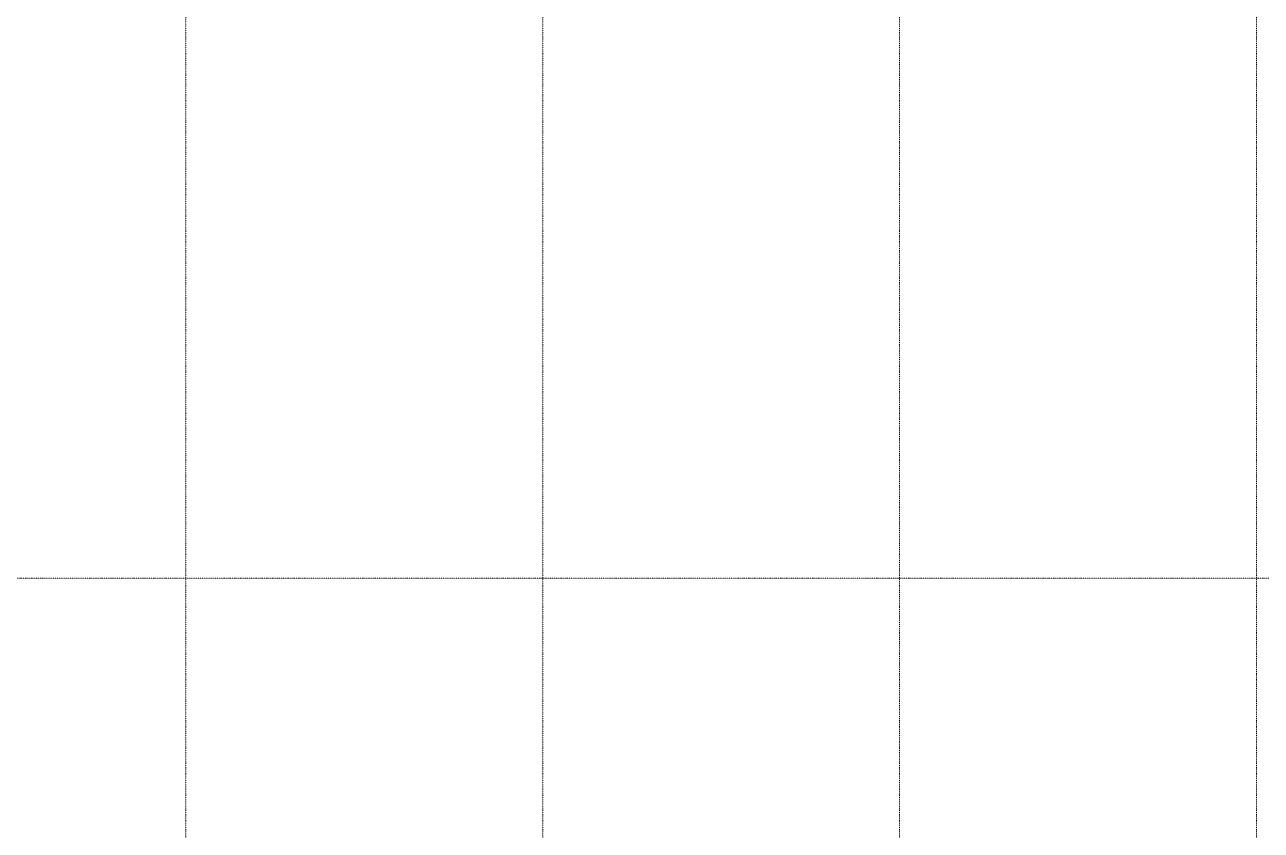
# Model space of a CAD drawing. Extents: x -32000 to 290600, y -29000 to 131250.
# Drawn here: x 155808 to 184915, y 93313 to 112281 of the extents above; entities that cross this region are included whole.
import ezdxf

# ---------------------------------------------------------------- set-up
doc = ezdxf.new("R2010")
doc.units = 0
doc.header["$LTSCALE"] = 10
doc.linetypes.add('H12PL3$0$JJP_三點線', pattern=[0.9, 0.3, -0.15, 0, -0.15, 0, -0.15, 0, -0.15])
doc.linetypes.add('XFM7P30ICA$0$H12PL3$0$JJP_三點線', pattern=[0.9, 0.3, -0.15, 0, -0.15, 0, -0.15, 0, -0.15])
doc.layers.add('H12PL3$0$S-GRID', color=252, linetype='Continuous')
doc.layers.add('XFM7P30ICA$0$H12PL3$0$S-GRID', color=252, linetype='Continuous')

# ---------------------------------------------------------------- blocks, each defined once
blk = doc.blocks.new('H12PL3')
at = {"layer": 'H12PL3$0$S-GRID', "linetype": 'H12PL3$0$JJP_三點線', "lineweight": 0}
for p, q in [((159600, 128250), (159600, -28000)), ((168000, 128250), (168000, -28000)), ((176400, 128250), (176400, -28000)), ((184800, 128250), (184800, -28000)), ((-29000, 99250), (289600, 99250))]:
    blk.add_line(p, q, dxfattribs=at)
blk = doc.blocks.new('XFM7P30ICA$0$H12PL3')
at = {"layer": 'XFM7P30ICA$0$H12PL3$0$S-GRID', "linetype": 'XFM7P30ICA$0$H12PL3$0$JJP_三點線', "lineweight": 0}
for p, q in [((159600, 128250), (159600, -28000)), ((168000, 128250), (168000, -28000)), ((176400, 128250), (176400, -28000)), ((184800, 128250), (184800, -28000)), ((-29000, 99250), (289600, 99250))]:
    blk.add_line(p, q, dxfattribs=at)
blk = doc.blocks.new('XFM7P30ICA')
blk.add_blockref('XFM7P30ICA$0$H12PL3', (0, 0))

msp = doc.modelspace()

# ---------------------------------------------------------------- block references
for name in ['H12PL3', 'XFM7P30ICA']:
    msp.add_blockref(name, (0, 0))

doc.saveas('drawing.dxf')
